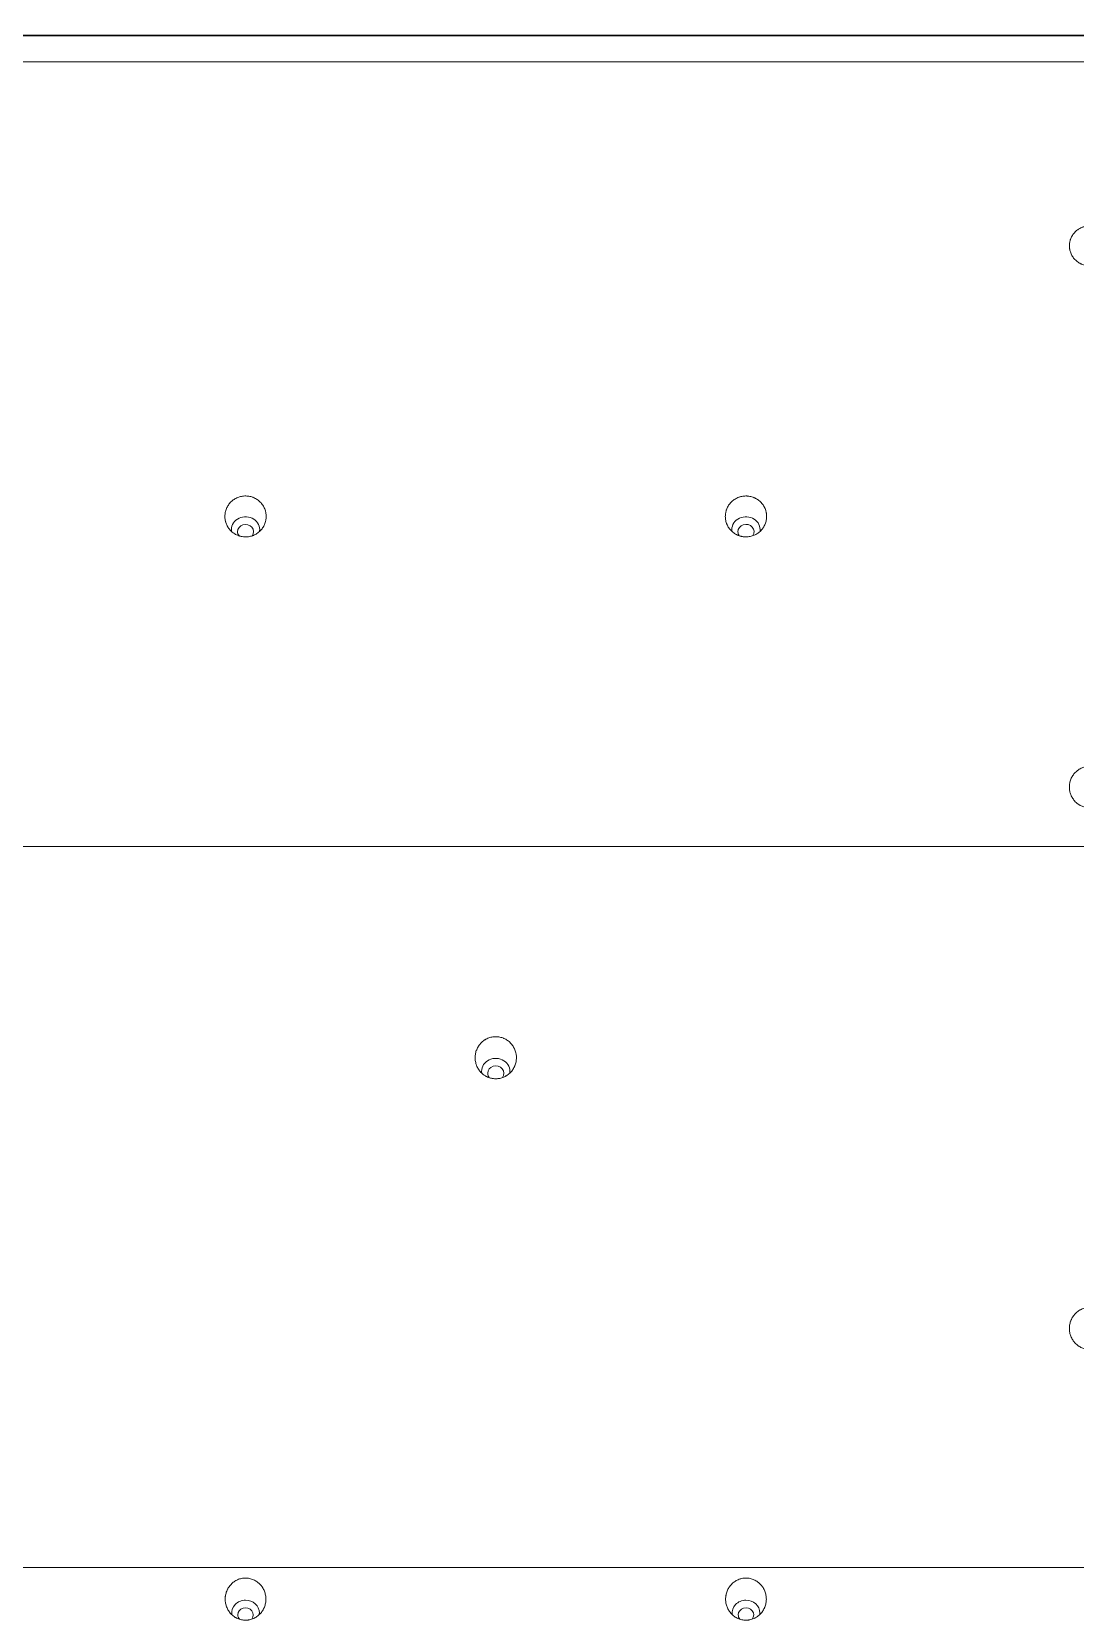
# Model space of a CAD drawing. Header units: inches. Extents: x 3778 to 56227, y -16914 to 35091.
# Drawn here: x 38858 to 38908.3, y -10634.1 to -10557.6 of the extents above; entities that cross this region are included whole.
import ezdxf

# ---------------------------------------------------------------- set-up
doc = ezdxf.new("R2010")
doc.units = ezdxf.units.IN
doc.header["$LTSCALE"] = 100
doc.header["$MEASUREMENT"] = 0
doc.layers.add('2-con', color=2, linetype='Continuous')
doc.layers.add('mark-B', color=2, linetype='Continuous', lineweight=20)

# ---------------------------------------------------------------- blocks, each defined once
blk = doc.blocks.new('무풍1way 일반')
at = {"layer": 'mark-B'}
for p, q in [((-439.258, -500.218), (439.258, -500.218)), ((-439.258, -500.239), (439.258, -500.239))]:
    blk.add_line(p, q, dxfattribs=at)
for centre, major_axis, start_param, end_param in [((-210.867, -424.256), (-0.666, 0), 6.13553, 6.283185), ((-210.867, -424.256), (-0.666, 0), 0, 1.5708), ((-210.867, -424.159), (0.372, 0), 2.50954, 6.283185), ((-210.867, -424.256), (-0.666, 0), 1.570794, 3.286499), ((-210.867, -424.159), (0.372, 0), 0, 0.653554), ((-186.768, -424.256), (-0.666, 0), 6.13553, 6.283185), ((-186.768, -424.256), (-0.666, 0), 0, 1.5708), ((-186.768, -424.159), (0.372, 0), 2.50954, 6.283185), ((-186.768, -424.256), (-0.666, 0), 1.570794, 3.286499), ((-186.768, -424.159), (0.372, 0), 0, 0.653554), ((-198.818, -450.344), (-0.681, 0), 0, 3.289247), ((-198.818, -450.344), (-0.681, 0), 6.147509, 6.283185), ((-198.818, -450.247), (0.387, 0), 2.532313, 6.283185), ((-198.818, -450.247), (0.387, 0), 0, 0.61448), ((-210.867, -476.432), (-0.681, 0), 0, 3.280312), ((-210.867, -476.432), (-0.681, 0), 6.164986, 6.283185), ((-210.867, -476.335), (0.387, 0), 2.579833, 6.283185), ((-210.867, -476.335), (0.387, 0), 0, 0.551544), ((-186.768, -476.432), (-0.681, 0), 0, 3.281592), ((-186.768, -476.432), (-0.681, 0), 6.157132, 6.283185), ((-186.768, -476.335), (0.387, 0), 2.533594, 6.283185), ((-186.768, -476.335), (0.387, 0), 0, 0.623315)]:
    blk.add_ellipse(centre, major_axis=major_axis, ratio=0.913545, start_param=start_param, end_param=end_param, dxfattribs=at)
for points, degree, knots in [([(-210.045, -424.364), (-210.01, -424.42), (-209.981, -424.478), (-209.934, -424.599), (-209.916, -424.661), (-209.901, -424.742), (-209.899, -424.758), (-209.894, -424.79), (-209.889, -424.839), (-209.885, -424.92), (-209.888, -424.984), (-209.893, -425.033), (-209.895, -425.049), (-209.9, -425.081), (-209.902, -425.098), (-209.918, -425.178), (-209.936, -425.24), (-209.971, -425.33), (-209.985, -425.36), (-210.007, -425.404), (-210.015, -425.418), (-210.031, -425.447), (-210.039, -425.461), (-210.083, -425.529), (-210.123, -425.581), (-210.19, -425.651), (-210.214, -425.674), (-210.264, -425.717), (-210.29, -425.737), (-210.37, -425.793), (-210.427, -425.825), (-210.517, -425.864), (-210.548, -425.876), (-210.611, -425.895), (-210.674, -425.912), (-210.739, -425.922), (-210.788, -425.927), (-210.804, -425.928), (-210.837, -425.929), (-210.853, -425.93), (-210.936, -425.93), (-211.001, -425.923), (-211.097, -425.902), (-211.129, -425.894), (-211.192, -425.873), (-211.222, -425.862), (-211.312, -425.822), (-211.369, -425.79), (-211.436, -425.743), (-211.449, -425.733), (-211.475, -425.712), (-211.513, -425.681), (-211.571, -425.625), (-211.614, -425.575), (-211.644, -425.536), (-211.653, -425.523), (-211.672, -425.496), (-211.681, -425.482), (-211.725, -425.413), (-211.754, -425.355), (-211.789, -425.264), (-211.799, -425.233), (-211.817, -425.17), (-211.824, -425.138), (-211.842, -425.043), (-211.848, -424.978), (-211.847, -424.88), (-211.846, -424.847), (-211.839, -424.783), (-211.835, -424.75), (-211.816, -424.655), (-211.798, -424.593), (-211.768, -424.516), (-211.762, -424.501), (-211.748, -424.471), (-211.727, -424.427), (-211.687, -424.357), (-211.649, -424.304), (-211.619, -424.265), (-211.609, -424.252), (-211.588, -424.228), (-211.577, -424.215), (-211.52, -424.156), (-211.471, -424.113), (-211.391, -424.057), (-211.363, -424.039), (-211.32, -424.015), (-211.306, -424.007), (-211.276, -423.992), (-211.261, -423.986), (-211.186, -423.953), (-211.124, -423.933), (-211.044, -423.916), (-211.028, -423.913), (-210.995, -423.908), (-210.979, -423.906), (-210.93, -423.901), (-210.897, -423.899), (-210.799, -423.9), (-210.734, -423.907), (-210.637, -423.928), (-210.605, -423.936), (-210.543, -423.956), (-210.482, -423.98), (-210.423, -424.01), (-210.38, -424.034), (-210.366, -424.043), (-210.338, -424.06), (-210.325, -424.07), (-210.258, -424.117), (-210.209, -424.16), (-210.142, -424.232), (-210.121, -424.257), (-210.081, -424.309), (-210.062, -424.336), (-210.045, -424.364)], 3, [0, 0, 0, 0, 0.03125, 0.03125, 0.0625, 0.0625, 0.070313, 0.070313, 0.078125, 0.09375, 0.109375, 0.109375, 0.117188, 0.117188, 0.125, 0.125, 0.15625, 0.15625, 0.171875, 0.171875, 0.179688, 0.179688, 0.1875, 0.1875, 0.21875, 0.21875, 0.234375, 0.234375, 0.25, 0.25, 0.28125, 0.28125, 0.296875, 0.296875, 0.3125, 0.328125, 0.328125, 0.335938, 0.335938, 0.34375, 0.34375, 0.375, 0.375, 0.390625, 0.390625, 0.40625, 0.40625, 0.4375, 0.4375, 0.445313, 0.445313, 0.453125, 0.46875, 0.484375, 0.484375, 0.492188, 0.492188, 0.5, 0.5, 0.53125, 0.53125, 0.546875, 0.546875, 0.5625, 0.5625, 0.59375, 0.59375, 0.609375, 0.609375, 0.625, 0.625, 0.65625, 0.65625, 0.664063, 0.664063, 0.671875, 0.6875, 0.703125, 0.703125, 0.710938, 0.710938, 0.71875, 0.71875, 0.75, 0.75, 0.765625, 0.765625, 0.773438, 0.773438, 0.78125, 0.78125, 0.8125, 0.8125, 0.820313, 0.820313, 0.828125, 0.828125, 0.84375, 0.84375, 0.875, 0.875, 0.890625, 0.890625, 0.90625, 0.921875, 0.921875, 0.929688, 0.929688, 0.9375, 0.9375, 0.96875, 0.96875, 0.984375, 0.984375, 1, 1, 1, 1]), ([(-185.945, -424.364), (-185.911, -424.42), (-185.882, -424.478), (-185.835, -424.599), (-185.817, -424.661), (-185.802, -424.742), (-185.8, -424.758), (-185.795, -424.79), (-185.79, -424.839), (-185.786, -424.92), (-185.789, -424.984), (-185.794, -425.033), (-185.796, -425.049), (-185.8, -425.081), (-185.803, -425.098), (-185.818, -425.178), (-185.836, -425.24), (-185.872, -425.33), (-185.885, -425.36), (-185.908, -425.404), (-185.915, -425.418), (-185.932, -425.447), (-185.94, -425.461), (-185.984, -425.529), (-186.024, -425.581), (-186.091, -425.651), (-186.115, -425.674), (-186.165, -425.717), (-186.191, -425.737), (-186.271, -425.793), (-186.328, -425.825), (-186.418, -425.864), (-186.449, -425.876), (-186.512, -425.895), (-186.575, -425.912), (-186.64, -425.922), (-186.688, -425.927), (-186.705, -425.928), (-186.738, -425.929), (-186.754, -425.93), (-186.837, -425.93), (-186.902, -425.923), (-186.998, -425.902), (-187.03, -425.894), (-187.093, -425.873), (-187.123, -425.862), (-187.213, -425.822), (-187.27, -425.79), (-187.337, -425.743), (-187.35, -425.733), (-187.376, -425.712), (-187.414, -425.681), (-187.472, -425.625), (-187.515, -425.575), (-187.545, -425.536), (-187.554, -425.523), (-187.573, -425.496), (-187.582, -425.482), (-187.626, -425.413), (-187.655, -425.355), (-187.69, -425.264), (-187.7, -425.233), (-187.718, -425.17), (-187.725, -425.138), (-187.743, -425.043), (-187.749, -424.978), (-187.748, -424.88), (-187.747, -424.847), (-187.74, -424.783), (-187.736, -424.75), (-187.717, -424.655), (-187.699, -424.593), (-187.669, -424.516), (-187.663, -424.501), (-187.649, -424.471), (-187.628, -424.427), (-187.588, -424.357), (-187.55, -424.304), (-187.52, -424.265), (-187.51, -424.252), (-187.489, -424.228), (-187.477, -424.215), (-187.421, -424.156), (-187.372, -424.113), (-187.292, -424.057), (-187.264, -424.039), (-187.221, -424.015), (-187.207, -424.007), (-187.177, -423.992), (-187.162, -423.986), (-187.087, -423.953), (-187.025, -423.933), (-186.945, -423.916), (-186.929, -423.913), (-186.896, -423.908), (-186.88, -423.906), (-186.83, -423.901), (-186.798, -423.899), (-186.7, -423.9), (-186.635, -423.907), (-186.537, -423.928), (-186.506, -423.936), (-186.443, -423.956), (-186.382, -423.98), (-186.324, -424.01), (-186.281, -424.034), (-186.267, -424.043), (-186.239, -424.06), (-186.226, -424.07), (-186.159, -424.117), (-186.11, -424.16), (-186.043, -424.232), (-186.022, -424.257), (-185.982, -424.309), (-185.963, -424.336), (-185.945, -424.364)], 3, [0, 0, 0, 0, 0.03125, 0.03125, 0.0625, 0.0625, 0.070313, 0.070313, 0.078125, 0.09375, 0.109375, 0.109375, 0.117188, 0.117188, 0.125, 0.125, 0.15625, 0.15625, 0.171875, 0.171875, 0.179688, 0.179688, 0.1875, 0.1875, 0.21875, 0.21875, 0.234375, 0.234375, 0.25, 0.25, 0.28125, 0.28125, 0.296875, 0.296875, 0.3125, 0.328125, 0.328125, 0.335937, 0.335937, 0.34375, 0.34375, 0.375, 0.375, 0.390625, 0.390625, 0.40625, 0.40625, 0.4375, 0.4375, 0.445312, 0.445312, 0.453125, 0.46875, 0.484375, 0.484375, 0.492187, 0.492187, 0.5, 0.5, 0.53125, 0.53125, 0.546875, 0.546875, 0.5625, 0.5625, 0.59375, 0.59375, 0.609375, 0.609375, 0.625, 0.625, 0.65625, 0.65625, 0.664062, 0.664062, 0.671875, 0.6875, 0.703125, 0.703125, 0.710937, 0.710937, 0.71875, 0.71875, 0.75, 0.75, 0.765625, 0.765625, 0.773437, 0.773437, 0.78125, 0.78125, 0.8125, 0.8125, 0.820312, 0.820312, 0.828125, 0.828125, 0.84375, 0.84375, 0.875, 0.875, 0.890625, 0.890625, 0.90625, 0.921875, 0.921875, 0.929687, 0.929687, 0.9375, 0.9375, 0.96875, 0.96875, 0.984375, 0.984375, 1, 1, 1, 1]), ([(-228.429, -437.897), (-228.425, -437.831), (-228.405, -437.702), (-228.363, -437.579), (-228.328, -437.505), (-228.321, -437.49), (-228.305, -437.46), (-228.282, -437.417), (-228.237, -437.349), (-228.196, -437.297), (-228.163, -437.26), (-228.152, -437.248), (-228.129, -437.225), (-228.117, -437.213), (-228.057, -437.156), (-228.004, -437.116), (-227.92, -437.065), (-227.891, -437.049), (-227.847, -437.027), (-227.831, -437.02), (-227.801, -437.007), (-227.785, -437.001), (-227.707, -436.973), (-227.644, -436.956), (-227.562, -436.944), (-227.545, -436.942), (-227.512, -436.939), (-227.495, -436.938), (-227.445, -436.936), (-227.412, -436.936), (-227.313, -436.942), (-227.248, -436.952), (-227.118, -436.987), (-227.057, -437.01), (-226.968, -437.055), (-226.94, -437.071), (-226.897, -437.098), (-226.884, -437.107), (-226.856, -437.126), (-226.843, -437.136), (-226.778, -437.187), (-226.731, -437.232), (-226.677, -437.295), (-226.667, -437.308), (-226.646, -437.334), (-226.636, -437.347), (-226.608, -437.388), (-226.59, -437.416), (-226.542, -437.501), (-226.515, -437.561), (-226.473, -437.686), (-226.458, -437.75), (-226.445, -437.847), (-226.442, -437.879), (-226.44, -437.945), (-226.44, -437.978), (-226.445, -438.077), (-226.455, -438.141), (-226.478, -438.236), (-226.488, -438.268), (-226.504, -438.314), (-226.51, -438.33), (-226.522, -438.36), (-226.529, -438.375), (-226.563, -438.45), (-226.596, -438.506), (-226.644, -438.573), (-226.654, -438.586), (-226.675, -438.612), (-226.686, -438.625), (-226.718, -438.662), (-226.741, -438.685), (-226.814, -438.752), (-226.866, -438.792), (-226.936, -438.836), (-226.951, -438.844), (-226.98, -438.86), (-227.024, -438.883), (-227.1, -438.915), (-227.163, -438.935), (-227.211, -438.947), (-227.228, -438.951), (-227.26, -438.957), (-227.277, -438.96), (-227.359, -438.972), (-227.425, -438.975), (-227.524, -438.969), (-227.557, -438.966), (-227.623, -438.955), (-227.656, -438.948), (-227.752, -438.922), (-227.813, -438.899), (-227.888, -438.862), (-227.903, -438.854), (-227.932, -438.837), (-227.974, -438.812), (-228.041, -438.764), (-228.091, -438.721), (-228.139, -438.676), (-228.162, -438.651), (-228.226, -438.576), (-228.264, -438.522), (-228.304, -438.451), (-228.312, -438.437), (-228.327, -438.407), (-228.334, -438.392), (-228.354, -438.347), (-228.366, -438.316), (-228.397, -438.223), (-228.412, -438.16), (-228.425, -438.062), (-228.428, -438.029), (-228.431, -437.963), (-228.431, -437.93), (-228.429, -437.897)], 3, [0, 0, 0, 0, 0.03125, 0.0625, 0.0625, 0.070312, 0.070312, 0.078125, 0.09375, 0.109375, 0.109375, 0.117187, 0.117187, 0.125, 0.125, 0.15625, 0.15625, 0.171875, 0.171875, 0.179687, 0.179687, 0.1875, 0.1875, 0.21875, 0.21875, 0.226562, 0.226562, 0.234375, 0.234375, 0.25, 0.25, 0.28125, 0.28125, 0.3125, 0.3125, 0.328125, 0.328125, 0.335937, 0.335937, 0.34375, 0.34375, 0.375, 0.375, 0.382812, 0.382812, 0.390625, 0.390625, 0.40625, 0.40625, 0.4375, 0.4375, 0.46875, 0.46875, 0.484375, 0.484375, 0.5, 0.5, 0.53125, 0.53125, 0.546875, 0.546875, 0.554687, 0.554687, 0.5625, 0.5625, 0.59375, 0.59375, 0.601562, 0.601562, 0.609375, 0.609375, 0.625, 0.625, 0.65625, 0.65625, 0.664062, 0.664062, 0.671875, 0.6875, 0.703125, 0.703125, 0.710937, 0.710937, 0.71875, 0.71875, 0.75, 0.75, 0.765625, 0.765625, 0.78125, 0.78125, 0.8125, 0.8125, 0.820312, 0.820312, 0.828125, 0.84375, 0.859375, 0.859375, 0.875, 0.875, 0.90625, 0.90625, 0.914062, 0.914062, 0.921875, 0.921875, 0.9375, 0.9375, 0.96875, 0.96875, 0.984375, 0.984375, 1, 1, 1, 1]), ([(-199.811, -450.941), (-199.808, -450.875), (-199.798, -450.811), (-199.774, -450.716), (-199.765, -450.685), (-199.749, -450.639), (-199.743, -450.624), (-199.731, -450.593), (-199.724, -450.578), (-199.69, -450.504), (-199.657, -450.447), (-199.599, -450.368), (-199.579, -450.342), (-199.546, -450.305), (-199.535, -450.293), (-199.511, -450.269), (-199.5, -450.258), (-199.44, -450.202), (-199.387, -450.163), (-199.317, -450.119), (-199.303, -450.111), (-199.274, -450.095), (-199.259, -450.088), (-199.214, -450.066), (-199.184, -450.053), (-199.091, -450.019), (-199.027, -450.003), (-198.945, -449.991), (-198.928, -449.989), (-198.895, -449.985), (-198.846, -449.982), (-198.763, -449.982), (-198.698, -449.989), (-198.648, -449.997), (-198.632, -450), (-198.599, -450.007), (-198.583, -450.011), (-198.503, -450.032), (-198.442, -450.055), (-198.368, -450.092), (-198.353, -450.1), (-198.324, -450.116), (-198.31, -450.124), (-198.268, -450.151), (-198.214, -450.189), (-198.164, -450.231), (-198.116, -450.276), (-198.093, -450.3), (-198.028, -450.375), (-197.991, -450.429), (-197.942, -450.514), (-197.927, -450.543), (-197.907, -450.588), (-197.9, -450.603), (-197.888, -450.633), (-197.883, -450.649), (-197.856, -450.726), (-197.841, -450.789), (-197.83, -450.87), (-197.828, -450.886), (-197.825, -450.919), (-197.824, -450.935), (-197.822, -450.985), (-197.822, -451.017), (-197.828, -451.115), (-197.837, -451.179), (-197.861, -451.274), (-197.87, -451.306), (-197.892, -451.368), (-197.904, -451.398), (-197.945, -451.486), (-197.978, -451.543), (-198.026, -451.61), (-198.036, -451.623), (-198.057, -451.649), (-198.088, -451.686), (-198.146, -451.745), (-198.196, -451.787), (-198.235, -451.817), (-198.248, -451.827), (-198.276, -451.845), (-198.29, -451.854), (-198.36, -451.898), (-198.419, -451.926), (-198.512, -451.96), (-198.544, -451.97), (-198.608, -451.986), (-198.641, -451.993), (-198.739, -452.008), (-198.805, -452.011), (-198.888, -452.006), (-198.904, -452.005), (-198.938, -452.001), (-198.987, -451.995), (-199.068, -451.978), (-199.13, -451.958), (-199.177, -451.94), (-199.192, -451.934), (-199.223, -451.921), (-199.238, -451.914), (-199.312, -451.877), (-199.368, -451.842), (-199.446, -451.782), (-199.471, -451.76), (-199.519, -451.715), (-199.542, -451.691), (-199.606, -451.617), (-199.644, -451.564), (-199.685, -451.492), (-199.693, -451.478), (-199.708, -451.448), (-199.729, -451.404), (-199.759, -451.328), (-199.777, -451.266), (-199.788, -451.218), (-199.792, -451.202), (-199.798, -451.17), (-199.8, -451.154), (-199.812, -451.072), (-199.815, -451.007), (-199.811, -450.941)], 3, [0, 0, 0, 0, 0.03125, 0.03125, 0.046875, 0.046875, 0.054687, 0.054687, 0.0625, 0.0625, 0.09375, 0.09375, 0.109375, 0.109375, 0.117187, 0.117187, 0.125, 0.125, 0.15625, 0.15625, 0.164062, 0.164062, 0.171875, 0.171875, 0.1875, 0.1875, 0.21875, 0.21875, 0.226562, 0.226562, 0.234375, 0.25, 0.265625, 0.265625, 0.273437, 0.273437, 0.28125, 0.28125, 0.3125, 0.3125, 0.320312, 0.320312, 0.328125, 0.328125, 0.34375, 0.359375, 0.359375, 0.375, 0.375, 0.40625, 0.40625, 0.421875, 0.421875, 0.429687, 0.429687, 0.4375, 0.4375, 0.46875, 0.46875, 0.476562, 0.476562, 0.484375, 0.484375, 0.5, 0.5, 0.53125, 0.53125, 0.546875, 0.546875, 0.5625, 0.5625, 0.59375, 0.59375, 0.601562, 0.601562, 0.609375, 0.625, 0.640625, 0.640625, 0.648438, 0.648438, 0.65625, 0.65625, 0.6875, 0.6875, 0.703125, 0.703125, 0.71875, 0.71875, 0.75, 0.75, 0.757813, 0.757813, 0.765625, 0.78125, 0.796875, 0.796875, 0.804688, 0.804688, 0.8125, 0.8125, 0.84375, 0.84375, 0.859375, 0.859375, 0.875, 0.875, 0.90625, 0.90625, 0.914063, 0.914063, 0.921875, 0.9375, 0.953125, 0.953125, 0.960938, 0.960938, 0.96875, 0.96875, 1, 1, 1, 1]), ([(-228.429, -463.985), (-228.425, -463.92), (-228.416, -463.856), (-228.393, -463.762), (-228.384, -463.731), (-228.362, -463.669), (-228.35, -463.639), (-228.309, -463.55), (-228.276, -463.494), (-228.219, -463.415), (-228.198, -463.39), (-228.165, -463.353), (-228.154, -463.34), (-228.131, -463.317), (-228.12, -463.306), (-228.06, -463.25), (-228.008, -463.211), (-227.938, -463.168), (-227.923, -463.159), (-227.894, -463.143), (-227.88, -463.136), (-227.835, -463.114), (-227.805, -463.101), (-227.712, -463.068), (-227.649, -463.051), (-227.55, -463.036), (-227.517, -463.033), (-227.451, -463.03), (-227.386, -463.03), (-227.32, -463.036), (-227.271, -463.044), (-227.254, -463.047), (-227.222, -463.053), (-227.206, -463.057), (-227.126, -463.078), (-227.064, -463.1), (-226.99, -463.136), (-226.976, -463.144), (-226.947, -463.16), (-226.932, -463.168), (-226.89, -463.194), (-226.863, -463.212), (-226.785, -463.272), (-226.737, -463.316), (-226.65, -463.415), (-226.612, -463.468), (-226.563, -463.552), (-226.547, -463.581), (-226.527, -463.625), (-226.52, -463.64), (-226.508, -463.671), (-226.502, -463.686), (-226.476, -463.763), (-226.46, -463.826), (-226.449, -463.906), (-226.447, -463.922), (-226.444, -463.954), (-226.443, -463.971), (-226.44, -464.02), (-226.44, -464.052), (-226.445, -464.149), (-226.454, -464.213), (-226.477, -464.307), (-226.487, -464.339), (-226.508, -464.4), (-226.52, -464.43), (-226.561, -464.519), (-226.594, -464.575), (-226.652, -464.654), (-226.672, -464.68), (-226.715, -464.729), (-226.761, -464.775), (-226.811, -464.817), (-226.85, -464.847), (-226.864, -464.857), (-226.891, -464.875), (-226.905, -464.884), (-226.975, -464.927), (-227.034, -464.956), (-227.126, -464.99), (-227.158, -465), (-227.222, -465.016), (-227.255, -465.023), (-227.352, -465.038), (-227.418, -465.041), (-227.501, -465.037), (-227.517, -465.036), (-227.551, -465.032), (-227.6, -465.026), (-227.68, -465.01), (-227.743, -464.99), (-227.79, -464.973), (-227.805, -464.967), (-227.835, -464.954), (-227.851, -464.947), (-227.925, -464.911), (-227.981, -464.877), (-228.059, -464.818), (-228.084, -464.797), (-228.133, -464.752), (-228.155, -464.728), (-228.22, -464.655), (-228.258, -464.603), (-228.3, -464.532), (-228.308, -464.518), (-228.323, -464.489), (-228.344, -464.445), (-228.375, -464.37), (-228.393, -464.308), (-228.405, -464.26), (-228.408, -464.244), (-228.414, -464.212), (-228.417, -464.196), (-228.429, -464.115), (-228.432, -464.05), (-228.429, -463.985)], 3, [0, 0, 0, 0, 0.03125, 0.03125, 0.046875, 0.046875, 0.0625, 0.0625, 0.09375, 0.09375, 0.109375, 0.109375, 0.117188, 0.117188, 0.125, 0.125, 0.15625, 0.15625, 0.164063, 0.164063, 0.171875, 0.171875, 0.1875, 0.1875, 0.21875, 0.21875, 0.234375, 0.234375, 0.25, 0.265625, 0.265625, 0.273438, 0.273438, 0.28125, 0.28125, 0.3125, 0.3125, 0.320313, 0.320313, 0.328125, 0.328125, 0.34375, 0.34375, 0.375, 0.375, 0.40625, 0.40625, 0.421875, 0.421875, 0.429688, 0.429688, 0.4375, 0.4375, 0.46875, 0.46875, 0.476563, 0.476563, 0.484375, 0.484375, 0.5, 0.5, 0.53125, 0.53125, 0.546875, 0.546875, 0.5625, 0.5625, 0.59375, 0.59375, 0.609375, 0.609375, 0.625, 0.640625, 0.640625, 0.648438, 0.648438, 0.65625, 0.65625, 0.6875, 0.6875, 0.703125, 0.703125, 0.71875, 0.71875, 0.75, 0.75, 0.757813, 0.757813, 0.765625, 0.78125, 0.796875, 0.796875, 0.804688, 0.804688, 0.8125, 0.8125, 0.84375, 0.84375, 0.859375, 0.859375, 0.875, 0.875, 0.90625, 0.90625, 0.914063, 0.914063, 0.921875, 0.9375, 0.953125, 0.953125, 0.960938, 0.960938, 0.96875, 0.96875, 1, 1, 1, 1]), ([(-211.861, -477.029), (-211.858, -476.965), (-211.849, -476.902), (-211.827, -476.809), (-211.818, -476.778), (-211.797, -476.717), (-211.785, -476.687), (-211.744, -476.6), (-211.712, -476.544), (-211.655, -476.466), (-211.634, -476.441), (-211.591, -476.392), (-211.568, -476.369), (-211.497, -476.303), (-211.445, -476.264), (-211.362, -476.213), (-211.333, -476.197), (-211.274, -476.169), (-211.214, -476.143), (-211.152, -476.123), (-211.088, -476.107), (-211.056, -476.1), (-210.958, -476.085), (-210.893, -476.081), (-210.795, -476.085), (-210.762, -476.088), (-210.713, -476.095), (-210.696, -476.097), (-210.664, -476.103), (-210.648, -476.107), (-210.568, -476.126), (-210.507, -476.148), (-210.432, -476.182), (-210.418, -476.189), (-210.389, -476.204), (-210.374, -476.212), (-210.332, -476.237), (-210.305, -476.255), (-210.226, -476.313), (-210.178, -476.356), (-210.089, -476.452), (-210.05, -476.503), (-210, -476.585), (-209.985, -476.613), (-209.964, -476.657), (-209.957, -476.672), (-209.944, -476.701), (-209.938, -476.716), (-209.911, -476.792), (-209.895, -476.854), (-209.882, -476.932), (-209.88, -476.948), (-209.877, -476.98), (-209.875, -476.996), (-209.872, -477.045), (-209.872, -477.077), (-209.876, -477.172), (-209.885, -477.235), (-209.903, -477.313), (-209.908, -477.329), (-209.917, -477.36), (-209.931, -477.406), (-209.961, -477.48), (-209.991, -477.537), (-210.023, -477.592), (-210.041, -477.619), (-210.099, -477.698), (-210.141, -477.746), (-210.213, -477.812), (-210.237, -477.833), (-210.289, -477.872), (-210.317, -477.89), (-210.4, -477.942), (-210.459, -477.97), (-210.535, -477.998), (-210.551, -478.003), (-210.582, -478.013), (-210.598, -478.018), (-210.646, -478.03), (-210.678, -478.037), (-210.775, -478.052), (-210.84, -478.056), (-210.923, -478.053), (-210.939, -478.052), (-210.972, -478.049), (-211.021, -478.043), (-211.102, -478.028), (-211.164, -478.01), (-211.211, -477.994), (-211.226, -477.988), (-211.257, -477.976), (-211.272, -477.969), (-211.347, -477.935), (-211.403, -477.902), (-211.481, -477.845), (-211.507, -477.824), (-211.556, -477.781), (-211.579, -477.758), (-211.645, -477.687), (-211.683, -477.636), (-211.726, -477.567), (-211.734, -477.553), (-211.749, -477.525), (-211.771, -477.481), (-211.803, -477.408), (-211.822, -477.347), (-211.834, -477.301), (-211.838, -477.285), (-211.844, -477.253), (-211.847, -477.238), (-211.86, -477.158), (-211.863, -477.094), (-211.861, -477.029)], 3, [0, 0, 0, 0, 0.03125, 0.03125, 0.046875, 0.046875, 0.0625, 0.0625, 0.09375, 0.09375, 0.109375, 0.109375, 0.125, 0.125, 0.15625, 0.15625, 0.171875, 0.171875, 0.1875, 0.203125, 0.203125, 0.21875, 0.21875, 0.25, 0.25, 0.265625, 0.265625, 0.273437, 0.273437, 0.28125, 0.28125, 0.3125, 0.3125, 0.320312, 0.320312, 0.328125, 0.328125, 0.34375, 0.34375, 0.375, 0.375, 0.40625, 0.40625, 0.421875, 0.421875, 0.429688, 0.429688, 0.4375, 0.4375, 0.46875, 0.46875, 0.476563, 0.476563, 0.484375, 0.484375, 0.5, 0.5, 0.53125, 0.53125, 0.539063, 0.539063, 0.546875, 0.5625, 0.578125, 0.578125, 0.59375, 0.59375, 0.625, 0.625, 0.640625, 0.640625, 0.65625, 0.65625, 0.6875, 0.6875, 0.695313, 0.695313, 0.703125, 0.703125, 0.71875, 0.71875, 0.75, 0.75, 0.757813, 0.757813, 0.765625, 0.78125, 0.796875, 0.796875, 0.804688, 0.804688, 0.8125, 0.8125, 0.84375, 0.84375, 0.859375, 0.859375, 0.875, 0.875, 0.90625, 0.90625, 0.914063, 0.914063, 0.921875, 0.9375, 0.953125, 0.953125, 0.960938, 0.960938, 0.96875, 0.96875, 1, 1, 1, 1]), ([(-185.774, -477.029), (-185.772, -477.094), (-185.776, -477.158), (-185.79, -477.252), (-185.797, -477.283), (-185.813, -477.345), (-185.823, -477.376), (-185.856, -477.467), (-185.884, -477.524), (-185.934, -477.607), (-185.952, -477.633), (-185.991, -477.685), (-186.012, -477.71), (-186.077, -477.781), (-186.126, -477.824), (-186.205, -477.882), (-186.232, -477.9), (-186.289, -477.933), (-186.317, -477.948), (-186.406, -477.989), (-186.468, -478.011), (-186.596, -478.042), (-186.661, -478.051), (-186.759, -478.055), (-186.792, -478.055), (-186.841, -478.052), (-186.858, -478.051), (-186.891, -478.047), (-186.907, -478.045), (-186.988, -478.032), (-187.051, -478.016), (-187.128, -477.988), (-187.144, -477.982), (-187.174, -477.969), (-187.189, -477.962), (-187.233, -477.941), (-187.262, -477.925), (-187.345, -477.874), (-187.397, -477.835), (-187.469, -477.769), (-187.492, -477.746), (-187.535, -477.698), (-187.575, -477.648), (-187.611, -477.594), (-187.643, -477.538), (-187.658, -477.509), (-187.699, -477.422), (-187.72, -477.362), (-187.739, -477.284), (-187.742, -477.268), (-187.748, -477.237), (-187.751, -477.221), (-187.758, -477.173), (-187.76, -477.141), (-187.764, -477.045), (-187.761, -476.982), (-187.748, -476.903), (-187.745, -476.887), (-187.739, -476.855), (-187.728, -476.808), (-187.704, -476.732), (-187.679, -476.673), (-187.651, -476.615), (-187.636, -476.587), (-187.585, -476.504), (-187.547, -476.452), (-187.481, -476.381), (-187.458, -476.358), (-187.41, -476.315), (-187.384, -476.294), (-187.305, -476.237), (-187.249, -476.204), (-187.175, -476.169), (-187.16, -476.163), (-187.13, -476.15), (-187.114, -476.144), (-187.068, -476.128), (-187.036, -476.119), (-186.941, -476.096), (-186.876, -476.086), (-186.794, -476.083), (-186.777, -476.083), (-186.744, -476.083), (-186.695, -476.085), (-186.613, -476.093), (-186.549, -476.106), (-186.502, -476.119), (-186.486, -476.123), (-186.454, -476.133), (-186.439, -476.138), (-186.362, -476.167), (-186.303, -476.195), (-186.22, -476.246), (-186.193, -476.264), (-186.14, -476.304), (-186.115, -476.325), (-186.044, -476.39), (-186.001, -476.438), (-185.953, -476.504), (-185.944, -476.517), (-185.926, -476.544), (-185.9, -476.586), (-185.863, -476.657), (-185.839, -476.716), (-185.823, -476.761), (-185.818, -476.777), (-185.809, -476.807), (-185.805, -476.823), (-185.786, -476.901), (-185.777, -476.965), (-185.774, -477.029)], 3, [0, 0, 0, 0, 0.03125, 0.03125, 0.046875, 0.046875, 0.0625, 0.0625, 0.09375, 0.09375, 0.109375, 0.109375, 0.125, 0.125, 0.15625, 0.15625, 0.171875, 0.171875, 0.1875, 0.1875, 0.21875, 0.21875, 0.25, 0.25, 0.265625, 0.265625, 0.273438, 0.273438, 0.28125, 0.28125, 0.3125, 0.3125, 0.320313, 0.320313, 0.328125, 0.328125, 0.34375, 0.34375, 0.375, 0.375, 0.390625, 0.390625, 0.40625, 0.421875, 0.421875, 0.4375, 0.4375, 0.46875, 0.46875, 0.476563, 0.476563, 0.484375, 0.484375, 0.5, 0.5, 0.53125, 0.53125, 0.539063, 0.539063, 0.546875, 0.5625, 0.578125, 0.578125, 0.59375, 0.59375, 0.625, 0.625, 0.640625, 0.640625, 0.65625, 0.65625, 0.6875, 0.6875, 0.695312, 0.695312, 0.703125, 0.703125, 0.71875, 0.71875, 0.75, 0.75, 0.757812, 0.757812, 0.765625, 0.78125, 0.796875, 0.796875, 0.804687, 0.804687, 0.8125, 0.8125, 0.84375, 0.84375, 0.859375, 0.859375, 0.875, 0.875, 0.90625, 0.90625, 0.914062, 0.914062, 0.921875, 0.9375, 0.953125, 0.953125, 0.960937, 0.960937, 0.96875, 0.96875, 1, 1, 1, 1]), ([(-228.429, -490.074), (-228.427, -490.01), (-228.419, -489.948), (-228.397, -489.856), (-228.388, -489.826), (-228.367, -489.766), (-228.355, -489.736), (-228.316, -489.65), (-228.284, -489.595), (-228.227, -489.518), (-228.207, -489.493), (-228.164, -489.445), (-228.142, -489.422), (-228.071, -489.357), (-228.02, -489.318), (-227.95, -489.276), (-227.936, -489.267), (-227.908, -489.252), (-227.864, -489.229), (-227.79, -489.197), (-227.728, -489.178), (-227.68, -489.165), (-227.665, -489.162), (-227.632, -489.155), (-227.616, -489.152), (-227.535, -489.138), (-227.47, -489.134), (-227.372, -489.137), (-227.34, -489.139), (-227.291, -489.146), (-227.274, -489.148), (-227.242, -489.154), (-227.226, -489.157), (-227.146, -489.175), (-227.085, -489.195), (-227.01, -489.228), (-226.996, -489.235), (-226.967, -489.25), (-226.952, -489.258), (-226.909, -489.281), (-226.882, -489.299), (-226.803, -489.354), (-226.754, -489.396), (-226.687, -489.466), (-226.666, -489.49), (-226.626, -489.54), (-226.59, -489.592), (-226.558, -489.647), (-226.529, -489.704), (-226.516, -489.733), (-226.482, -489.822), (-226.465, -489.882), (-226.452, -489.96), (-226.45, -489.975), (-226.446, -490.007), (-226.444, -490.023), (-226.441, -490.07), (-226.441, -490.102), (-226.444, -490.196), (-226.452, -490.258), (-226.47, -490.335), (-226.474, -490.351), (-226.483, -490.381), (-226.497, -490.426), (-226.526, -490.5), (-226.556, -490.556), (-226.58, -490.597), (-226.588, -490.61), (-226.606, -490.637), (-226.615, -490.65), (-226.662, -490.715), (-226.705, -490.763), (-226.775, -490.828), (-226.8, -490.848), (-226.839, -490.877), (-226.852, -490.887), (-226.879, -490.905), (-226.892, -490.914), (-226.962, -490.956), (-227.02, -490.984), (-227.096, -491.013), (-227.111, -491.018), (-227.143, -491.028), (-227.158, -491.032), (-227.206, -491.045), (-227.238, -491.052), (-227.334, -491.068), (-227.399, -491.072), (-227.482, -491.07), (-227.498, -491.069), (-227.531, -491.066), (-227.58, -491.061), (-227.66, -491.047), (-227.723, -491.03), (-227.769, -491.015), (-227.784, -491.009), (-227.815, -490.997), (-227.83, -490.991), (-227.905, -490.958), (-227.961, -490.927), (-228.04, -490.872), (-228.066, -490.852), (-228.115, -490.81), (-228.139, -490.788), (-228.205, -490.719), (-228.245, -490.669), (-228.288, -490.601), (-228.296, -490.588), (-228.312, -490.56), (-228.335, -490.518), (-228.367, -490.446), (-228.387, -490.386), (-228.399, -490.34), (-228.403, -490.325), (-228.41, -490.294), (-228.413, -490.278), (-228.427, -490.2), (-228.431, -490.137), (-228.429, -490.074)], 3, [0, 0, 0, 0, 0.03125, 0.03125, 0.046875, 0.046875, 0.0625, 0.0625, 0.09375, 0.09375, 0.109375, 0.109375, 0.125, 0.125, 0.15625, 0.15625, 0.164062, 0.164062, 0.171875, 0.1875, 0.203125, 0.203125, 0.210937, 0.210937, 0.21875, 0.21875, 0.25, 0.25, 0.265625, 0.265625, 0.273437, 0.273437, 0.28125, 0.28125, 0.3125, 0.3125, 0.320312, 0.320312, 0.328125, 0.328125, 0.34375, 0.34375, 0.375, 0.375, 0.390625, 0.390625, 0.40625, 0.421875, 0.421875, 0.4375, 0.4375, 0.46875, 0.46875, 0.476562, 0.476562, 0.484375, 0.484375, 0.5, 0.5, 0.53125, 0.53125, 0.539062, 0.539062, 0.546875, 0.5625, 0.578125, 0.578125, 0.585937, 0.585937, 0.59375, 0.59375, 0.625, 0.625, 0.640625, 0.640625, 0.648437, 0.648437, 0.65625, 0.65625, 0.6875, 0.6875, 0.695312, 0.695312, 0.703125, 0.703125, 0.71875, 0.71875, 0.75, 0.75, 0.757812, 0.757812, 0.765625, 0.78125, 0.796875, 0.796875, 0.804687, 0.804687, 0.8125, 0.8125, 0.84375, 0.84375, 0.859375, 0.859375, 0.875, 0.875, 0.90625, 0.90625, 0.914062, 0.914062, 0.921875, 0.9375, 0.953125, 0.953125, 0.960937, 0.960937, 0.96875, 0.96875, 1, 1, 1, 1]), ([(443.19, -500.416), (442.614, -500.392), (442.325, -500.381), (441.845, -500.362), (441.459, -500.347), (440.998, -500.33), (440.594, -500.316), (440.141, -500.301), (439.728, -500.29), (438.805, -500.264), (437.997, -500.254), (437.552, -500.248), (437.131, -500.248), (437.037, -500.248), (436.729, -500.248), (436.637, -500.248), (436.451, -500.248), (432.803, -500.248), (422.416, -500.248), (401.641, -500.248), (360.092, -500.248), (276.994, -500.248), (221.595, -500.248), (221.531, -500.248), (0, -500.248), (-110.798, -500.248), (-276.994, -500.248), (-360.092, -500.248), (-401.641, -500.248), (-422.416, -500.248), (-432.803, -500.248), (-437.131, -500.248), (-437.997, -500.248), (-438.124, -500.248), (-438.213, -500.248), (-438.324, -500.248), (-438.64, -500.25), (-438.863, -500.253), (-439.279, -500.259), (-439.728, -500.271), (-440.14, -500.282), (-440.594, -500.299), (-440.997, -500.314), (-441.459, -500.334), (-441.844, -500.351), (-442.325, -500.374), (-442.613, -500.387), (-443.191, -500.416)], 2, [0, 0, 0, 0.000977, 0.000977, 0.001953, 0.001953, 0.00293, 0.00293, 0.003906, 0.003906, 0.005859, 0.005859, 0.006836, 0.006836, 0.007115, 0.007394, 0.007394, 0.007812, 0.015625, 0.03125, 0.0625, 0.125, 0.25, 0.25, 0.5, 0.5, 0.75, 0.875, 0.9375, 0.96875, 0.984375, 0.992188, 0.994141, 0.994141, 0.994385, 0.994385, 0.994629, 0.995117, 0.995117, 0.996094, 0.996094, 0.99707, 0.99707, 0.998047, 0.998047, 0.999023, 0.999023, 1, 1, 1]), ([(443.19, -500.416), (442.614, -500.392), (442.325, -500.381), (441.845, -500.362), (441.459, -500.347), (440.998, -500.33), (440.594, -500.316), (440.141, -500.301), (439.728, -500.29), (438.805, -500.264), (437.997, -500.254), (437.552, -500.248), (437.131, -500.248), (437.037, -500.248), (436.729, -500.248), (436.637, -500.248), (436.451, -500.248), (432.803, -500.248), (422.416, -500.248), (401.641, -500.248), (360.092, -500.248), (276.994, -500.248), (221.595, -500.248), (221.531, -500.248), (0, -500.248), (-110.798, -500.248), (-276.994, -500.248), (-360.092, -500.248), (-401.641, -500.248), (-422.416, -500.248), (-432.803, -500.248), (-437.131, -500.248), (-437.997, -500.248), (-438.124, -500.248), (-438.213, -500.248), (-438.324, -500.248), (-438.64, -500.25), (-438.863, -500.253), (-439.279, -500.259), (-439.728, -500.271), (-440.14, -500.282), (-440.594, -500.299), (-440.997, -500.314), (-441.459, -500.334), (-441.844, -500.351), (-442.325, -500.374), (-442.613, -500.387), (-443.191, -500.416)], 2, [0, 0, 0, 0.000977, 0.000977, 0.001953, 0.001953, 0.00293, 0.00293, 0.003906, 0.003906, 0.005859, 0.005859, 0.006836, 0.006836, 0.007115, 0.007394, 0.007394, 0.007812, 0.015625, 0.03125, 0.0625, 0.125, 0.25, 0.25, 0.5, 0.5, 0.75, 0.875, 0.9375, 0.96875, 0.984375, 0.992188, 0.994141, 0.994141, 0.994385, 0.994385, 0.994629, 0.995117, 0.995117, 0.996094, 0.996094, 0.99707, 0.99707, 0.998047, 0.998047, 0.999023, 0.999023, 1, 1, 1])]:
    blk.add_open_spline(points, degree=degree, knots=knots, dxfattribs=at)
for points in [[(0, -426.445), (-146.419, -426.445), (-292.838, -426.445), (-439.257, -426.445)], [(-439.141, -461.163), (-292.761, -461.163), (-146.38, -461.163), (0, -461.163)], [(0, -498.971), (-146.42, -498.971), (-292.839, -498.971), (-439.259, -498.971)]]:
    blk.add_open_spline(points, degree=3, dxfattribs=at)
blk = doc.blocks.new('dpdjzjs')
at = {"layer": 'mark-B', "rotation": 180}
blk.add_blockref('무풍1way 일반', (174652.415, 90772.437), dxfattribs=at)

msp = doc.modelspace()

# ---------------------------------------------------------------- block references
at = {"layer": '2-con'}
msp.add_blockref('dpdjzjs', (-135970.865, -101830.442), dxfattribs=at)

doc.saveas('drawing.dxf')
